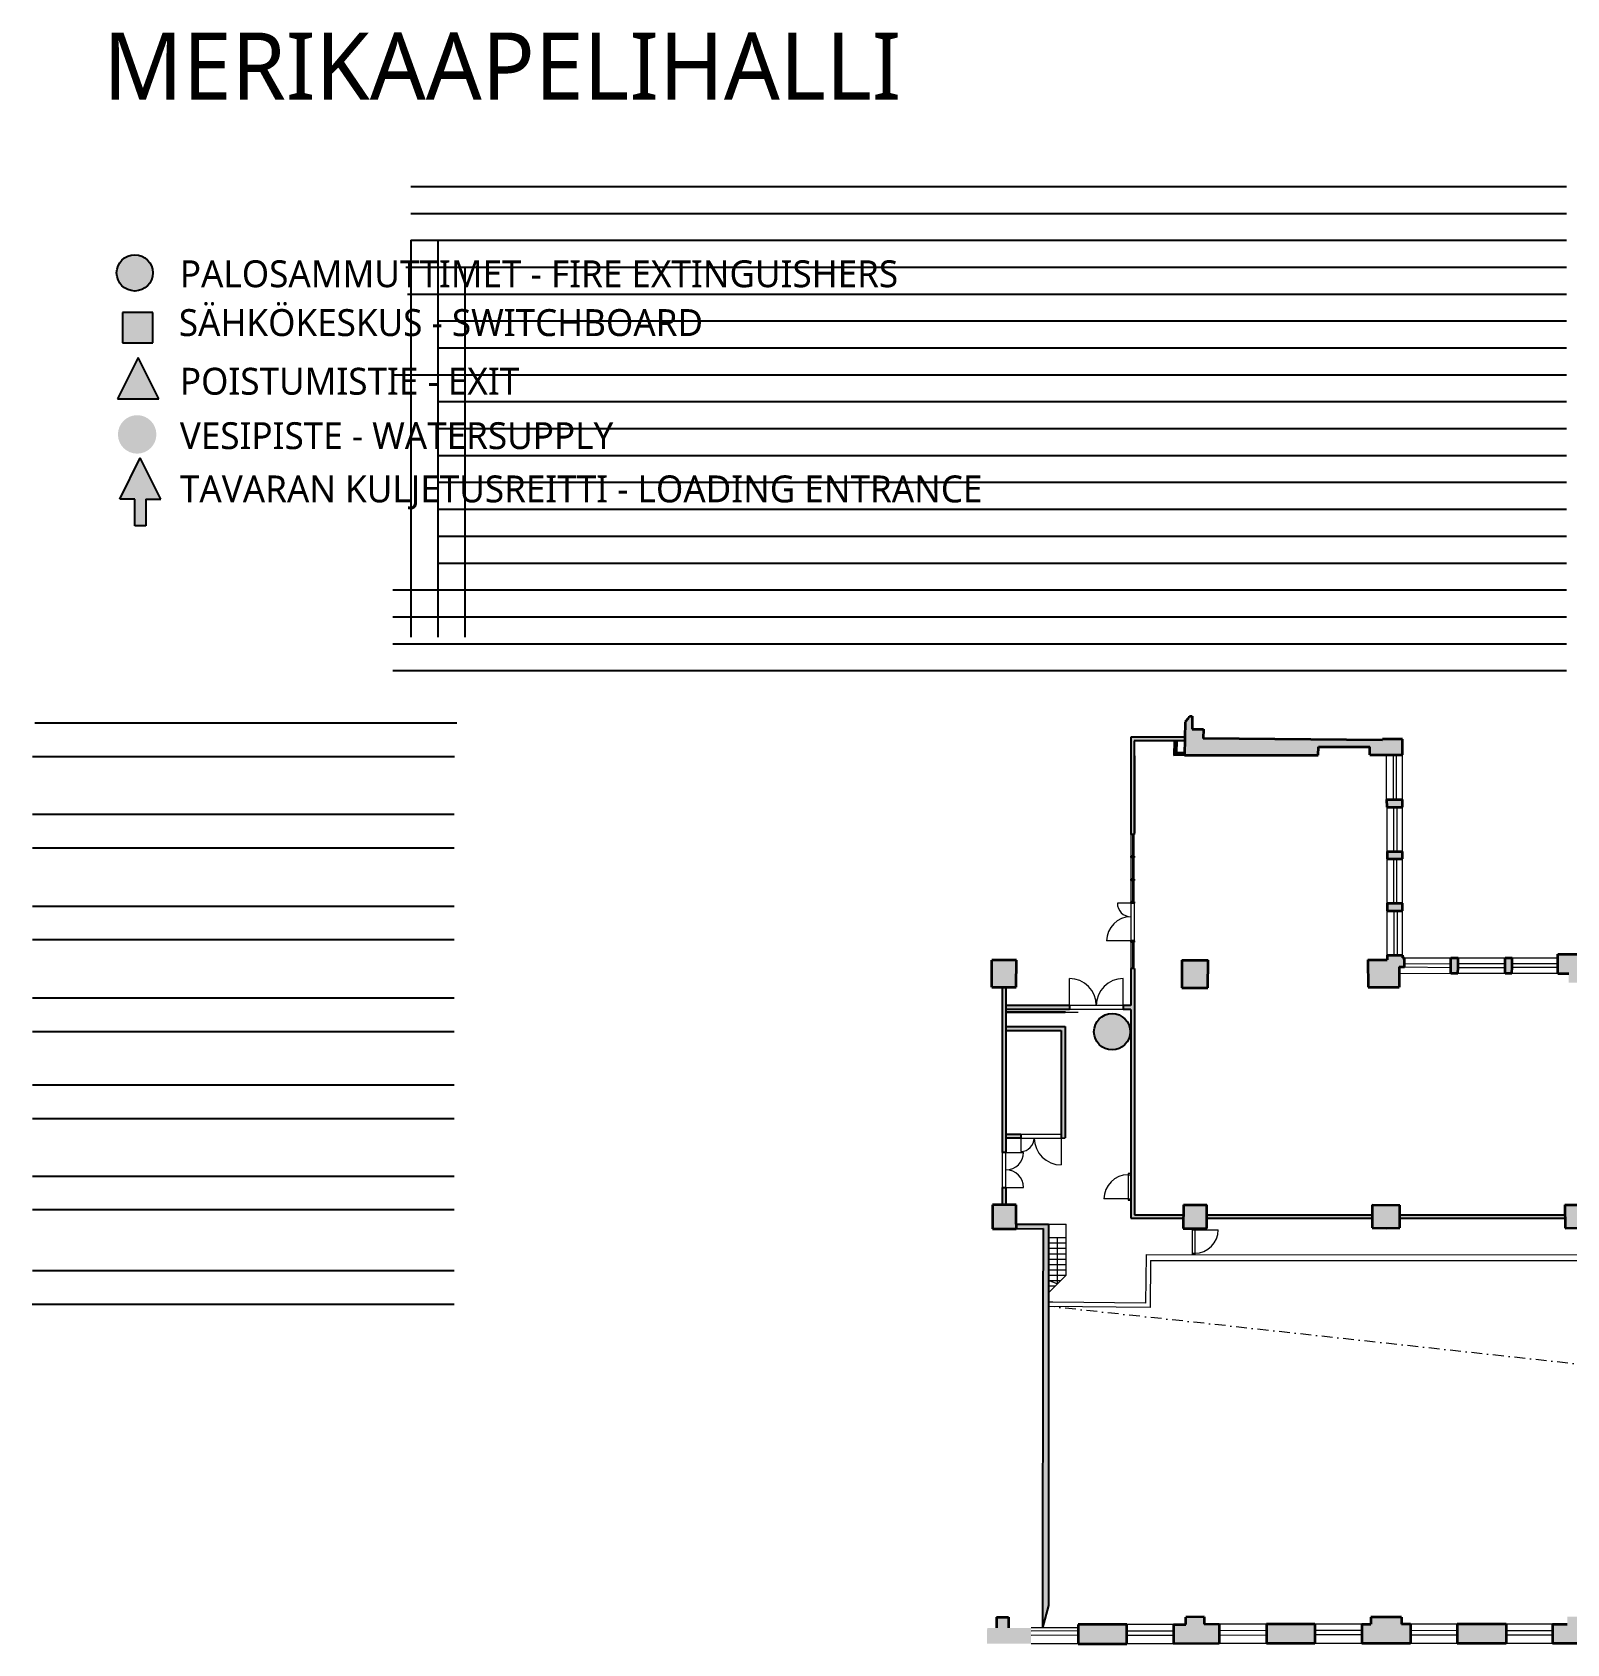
# Model space of a CAD drawing. Header units: millimetres. Extents: x -2569 to 735611, y -420503 to 265310.
# Drawn here: x -2569 to 54480, y 58402 to 118330 of the extents above; entities that cross this region are included whole.
import ezdxf

# ---------------------------------------------------------------- set-up
doc = ezdxf.new("R2010")
doc.units = ezdxf.units.MM
doc.linetypes.add('DASHDOT', pattern=[10, 5, -2.5, 0, -2.5])
doc.layers.add('00 APUVIIVA No plot', color=6, linetype='Continuous', plot=False)
doc.layers.add('03 Apuviiva', color=6, linetype='Continuous', plot=False)
for name, color, linetype, lineweight in [('02 dashed', 7, 'DASHDOT', 13), ('02 IKKUNAT', 130, 'Continuous', 13), ('02 KANTAVA', 24, 'Continuous', 35), ('02 KANTAVA _väri', 2, 'Continuous', 35), ('02 OVET', 5, 'Continuous', 13), ('02 RAPUT_HISSI', 1, 'Continuous', 5), ('02 SEINALINJA', 151, 'Continuous', 13), ('02 VÄLISEINÄ', 21, 'Continuous', 25), ('02 VÄLISEINÄ _väri', 21, 'Continuous', 25), ('08 vesipiste', 4, 'Continuous', 9)]:
    doc.layers.add(name, color=color, linetype=linetype, lineweight=lineweight)
doc.layers.add('02 SIJAINTI', color=7, linetype='Continuous', lineweight=20, true_color=0xe81748)
for name, color, linetype in [('05 palosammuttimet', 240, 'Continuous'), ('05 Poistumistie', 72, 'Continuous'), ('06 sähkökeskus', 152, 'Continuous'), ('07 tavarat', 40, 'Continuous')]:
    doc.layers.add(name, color=color, linetype=linetype)
doc.styles.get("Standard").update_dxf_attribs({"font": ''})
doc.styles.get('Standard').set_extended_font_data('Roboto')

# ---------------------------------------------------------------- blocks, each defined once
blk = doc.blocks.new('D1-1000')
at = {"layer": '02 OVET', "ltscale": 30}
for p, q in [((50, 100), (50, 1000)), ((50, 100), (50, 0)), ((950, 100), (950, 0))]:
    blk.add_line(p, q, dxfattribs=at)
blk.add_lwpolyline([(0, 0), (1000, 0), (1000, 100), (0, 100)], close=True, dxfattribs=at)
blk.add_arc((50, 100), 900, 0, 90, dxfattribs=at)
blk = doc.blocks.new('palosammutin')
at = {"layer": '05 palosammuttimet'}
blk.add_hatch(color=256, dxfattribs=at).paths.add_polyline_path([(675, 0, 1), (-675, 0, 1)])
blk.add_circle((0, 0), 675, dxfattribs=at)
blk = doc.blocks.new('Sähkökekus')
at = {"layer": '06 sähkökeskus'}
blk.add_hatch(color=256, dxfattribs=at).paths.add_polyline_path([(-562.5, 1125), (-562.5, 0), (562.5, 0), (562.5, 1125)])
for p, q in [((562.5, 1125), (-562.5, 1125)), ((-562.5, 1125), (-562.5, 0)), ((562.5, 0), (562.5, 1125)), ((-562.5, 0), (562.5, 0))]:
    blk.add_line(p, q, dxfattribs=at)
blk = doc.blocks.new('Poistumistie')
at = {"layer": '05 Poistumistie'}
blk.add_hatch(color=256, dxfattribs=at).paths.add_polyline_path([(-768, 0), (768, 0), (0, 1535)])
for p, q in [((0, 1535), (-768, 0)), ((768, 0), (0, 1535)), ((-768, 0), (768, 0))]:
    blk.add_line(p, q, dxfattribs=at)
blk = doc.blocks.new('Vesipiste')
at = {"layer": '08 vesipiste'}
blk.add_hatch(color=256, dxfattribs=at).paths.add_polyline_path([(-741, -12, 1), (689, -12, 1)])
blk = doc.blocks.new('Tavarat')
at = {"layer": '07 tavarat'}
blk.add_hatch(color=256, dxfattribs=at).paths.add_polyline_path([(0, 2535), (-768, 1000), (-200, 1000), (-200, 0), (200, 0), (200, 1000), (768, 1000)])
for p, q in [((-768, 1000), (0, 2535)), ((768, 1000), (0, 2535)), ((-200, 1000), (-768, 1000)), ((-200, 0), (-200, 1000)), ((200, 1000), (200, 0)), ((200, 1000), (768, 1000)), ((200, 0), (-200, 0))]:
    blk.add_line(p, q, dxfattribs=at)

msp = doc.modelspace()

# ---------------------------------------------------------------- hatches: boundary and pattern name
at = {"layer": '02 KANTAVA _väri'}
for points in [[(40966, 92068), (40971, 92407), (40551, 92412), (40559, 92892), (40449, 92892), (40449, 92852), (40409, 92852), (40409, 92812), (40292, 92685), (40292, 92569), (40272, 91441), (43102, 91447), (43232, 91447), (45240, 91452), (45244, 91756), (47164, 91756), (47164, 91456), (48024, 91458), (48367, 91458), (48367, 92038), (47635, 92038), (47635, 91998)], [(53950, 59131), (54494, 59131), (54498, 59406), (55196, 59407), (55192, 59119), (55767, 59118), (55767, 58410), (53950, 58410)], [(36310, 58403), (38120, 58404), (38120, 59117), (36310, 59118), (36310, 58403)], [(45117, 59135), (43312, 59134), (43312, 58407), (45117, 58408)], [(52224, 59129), (52224, 58409), (50406, 58409), (50406, 59133)]]:
    msp.add_hatch(color=256, dxfattribs=at).paths.add_polyline_path(points)
h = msp.add_hatch(color=256, dxfattribs=at)
h.paths.add_polyline_path([(48369, 89796), (47775, 89796), (47791, 89513), (48040, 89518), (48369, 89518)])
h.paths.add_polyline_path([(48370, 87594), (48370, 87870), (47803, 87870), (47804, 87593), (48037, 87594)])
h.paths.add_polyline_path([(48051, 85662), (48371, 85662), (48371, 85940), (47802, 85940), (47797, 85661)])
h = msp.add_hatch(color=256, dxfattribs=at)
h.paths.add_polyline_path([(34015, 83822), (33107, 83823), (33099, 82810), (34008, 82809)])
h.paths.add_polyline_path([(41145, 83816), (40171, 83815), (40169, 83312, -0.412708), (40176, 83305, -0.026019), (40167, 83040), (40166, 82794), (41139, 82795)])
h.paths.add_polyline_path([(41099, 74717), (40223, 74717), (40215, 73843), (41092, 73842)])
h.paths.add_polyline_path([(34009, 74714), (33123, 74722), (33123, 73999), (33123, 73832), (34014, 73833), (34014, 74000)])
h.paths.add_polyline_path([(48275, 74710), (47244, 74720), (47246, 73861), (47763, 73856), (48277, 73870)])
h.paths.add_polyline_path([(48252, 83568), (48451, 83565), (48451, 83899), (48371, 83899), (48371, 84006), (47796, 84006), (47796, 83830), (47082, 83830), (47095, 82818), (48220, 82808), (48252, 82808)])
h = msp.add_hatch(color=256, dxfattribs=at)
h.paths.add_polyline_path([(50447, 83551), (50447, 83905), (50171, 83905), (50171, 83334), (50436, 83335)])
h.paths.add_polyline_path([(52444, 83557), (52444, 83906), (52186, 83906), (52186, 83335), (52436, 83344)])
h.paths.add_polyline_path([(54553, 83331), (54553, 82985), (55154, 82994), (55169, 83327), (55524, 83332), (55524, 83565), (55552, 83907), (55552, 84047), (54146, 84047), (54146, 83907), (54153, 83333)])
h.paths.add_polyline_path([(54410, 74723), (54424, 73861), (55277, 73867), (55264, 74728)])
h.paths.add_polyline_path([(62387, 74731), (61515, 74727), (61507, 73866), (62379, 73862)])
h.paths.add_polyline_path([(69484, 74752), (68621, 74753), (68608, 73883), (69470, 73880)])
h.paths.add_polyline_path([(69357, 83333), (69714, 83326), (69736, 83913), (69736, 84045), (68352, 84051), (68352, 83912), (68378, 83336), (68743, 83335), (68743, 82993), (69351, 82983)])
h.paths.add_polyline_path([(71728, 83914), (71455, 83914), (71455, 83572), (71458, 83338), (71728, 83334)])
h.paths.add_polyline_path([(66645, 83912), (66367, 83912), (66367, 83340), (66639, 83336), (66645, 83576)])
h.paths.add_polyline_path([(64637, 83911), (64366, 83911), (64366, 83331), (64636, 83331), (64637, 83565)])
h.paths.add_polyline_path([(62267, 83324), (62618, 83341), (62626, 83564), (62654, 83910), (62654, 84044), (61247, 84045), (61247, 83909), (61257, 83326), (61660, 83325), (61660, 82984), (62264, 82988)])
h.paths.add_polyline_path([(59536, 83566), (59536, 83909), (59261, 83909), (59261, 83333), (59526, 83336)])
h.paths.add_polyline_path([(57535, 83908), (57269, 83908), (57269, 83334), (57534, 83340), (57535, 83567)])
h = msp.add_hatch(color=256, dxfattribs=at)
h.dxf.hatch_style = 1
h.paths.add_polyline_path([(34562, 58994), (33726, 58994), (33726, 59394), (33276, 59394), (33276, 58994), (32939, 58994), (32923, 58863), (32923, 58402), (34562, 58403)])
h = msp.add_hatch(color=256, dxfattribs=at)
h.paths.add_polyline_path([(69961, 58412), (69961, 59126), (69370, 59126), (69381, 59403), (68688, 59411), (68693, 59142), (68161, 59133), (68161, 58412)])
h.paths.add_polyline_path([(64609, 59130), (64609, 58411), (66417, 58411), (66417, 59133)])
h.paths.add_polyline_path([(62866, 58411), (62866, 59131), (62285, 59132), (62285, 59413), (61595, 59401), (61599, 59134), (61069, 59132), (61069, 58411)])
h.paths.add_polyline_path([(48667, 59131), (48335, 59135), (48332, 59394), (47761, 59390), (47192, 59389), (47192, 59135), (46867, 59135), (46867, 58408), (47768, 58409), (48667, 58409)])
h.paths.add_polyline_path([(41555, 58406), (41555, 59120), (41004, 59137), (40996, 59400), (40320, 59397), (40323, 59118), (39860, 59118), (39860, 58405)])
h.paths.add_polyline_path([(77072, 58413), (77072, 59107), (76507, 59109), (76490, 59375), (75807, 59366), (75794, 59130), (75251, 59123), (75251, 58413)])
h.paths.add_polyline_path([(83232, 58414), (84151, 58414), (84151, 59099), (83809, 59105), (83813, 59378), (82682, 59364), (82682, 59118), (82385, 59105), (82385, 58414)])
at = {"layer": '02 VÄLISEINÄ _väri'}
for points in [[(40279, 92115), (38273, 92115), (38273, 88490), (38403, 88490), (38403, 91985), (40279, 91985)], [(40274, 91541), (39973, 91540), (39980, 91985), (39880, 91985), (39872, 91440), (40272, 91441)], [(33632, 82815), (33502, 82815), (33502, 76673), (33632, 76673)]]:
    msp.add_hatch(color=256, dxfattribs=at).paths.add_polyline_path(points)
h = msp.add_hatch(color=256, dxfattribs=at)
h.dxf.hatch_style = 1
h.paths.add_polyline_path([(38403, 87690), (38273, 87690), (38273, 87640), (38403, 87640)])
h = msp.add_hatch(color=256, dxfattribs=at)
h.dxf.hatch_style = 1
h.paths.add_polyline_path([(38403, 86840), (38273, 86840), (38273, 86790), (38403, 86790)])
h = msp.add_hatch(color=256, dxfattribs=at)
h.dxf.hatch_style = 1
h.paths.add_polyline_path([(38403, 85990), (38273, 85990), (38273, 85940), (38403, 85940)])
h = msp.add_hatch(color=256, dxfattribs=at)
h.dxf.hatch_style = 1
h.paths.add_polyline_path([(38403, 84540), (38273, 84540), (38273, 84490), (38403, 84490)])
h = msp.add_hatch(dxfattribs=at)
h.set_pattern_fill('ANGLE', color=256)
h.set_pattern_definition([(0, (0, 0), (0, 6.985), [5.08, -1.905]), (90, (0, 0), (-6.985, 4e-16), [5.08, -1.905])])
h.paths.add_polyline_path([(40222, 74351), (38404, 74351), (38404, 83518), (38274, 83518), (38274, 82140), (37988, 82140), (37988, 81990), (38274, 81990), (38274, 74233), (40221, 74233)])
h = msp.add_hatch(color=256, dxfattribs=at)
h.dxf.hatch_style = 1
h.paths.add_polyline_path([(38404, 83518), (38274, 83518), (38274, 82140), (37988, 82140), (37988, 81990), (38274, 81990), (38274, 76229), (38404, 76376)])
h = msp.add_hatch(color=256, dxfattribs=at)
h.paths.add_polyline_path([(33632, 81357), (33632, 81207), (35682, 81209), (35682, 77209), (35832, 77210), (35832, 81360)])
h.paths.add_polyline_path([(33632, 82140), (33632, 81990), (35988, 81990), (35988, 82140)])
h.paths.add_polyline_path([(33632, 75374), (33502, 75374), (33502, 75374), (33502, 74724), (33632, 74723)])
h.paths.add_polyline_path([(34182, 77209), (34182, 77358), (33632, 77357), (33632, 77209)])
h = msp.add_hatch(color=256, dxfattribs=at)
h.dxf.hatch_style = 1
h.paths.add_polyline_path([(47246, 74351), (41098, 74351), (41097, 74233), (47247, 74233)])
h = msp.add_hatch(color=256, dxfattribs=at)
h.dxf.hatch_style = 1
h.paths.add_polyline_path([(54413, 74351), (48277, 74351), (48278, 74233), (52564, 74233), (54413, 74233)])
h = msp.add_hatch(color=256, dxfattribs=at)
h.dxf.hatch_style = 1
h.paths.add_polyline_path([(35213, 73975), (35213, 74007), (34015, 74006), (34015, 73838), (35015, 73839), (34998, 70700), (34986, 59564), (34985, 58994), (35208, 59825)])
at = {"layer": '05 palosammuttimet'}
msp.add_hatch(color=256, dxfattribs=at).paths.add_polyline_path([(38253, 81162, 1), (36903, 81162, 1)])

# ---------------------------------------------------------------- linework, layer by layer
at = {"layer": '00 APUVIIVA No plot'}
for p, q in [((11510, 112592), (54465, 112592)), ((11510, 111592), (54465, 111592)), ((11510, 110592), (54465, 110592)), ((11510, 110592), (11510, 95832)), ((12510, 110592), (12510, 95832)), ((11321, 109592), (54465, 109592)), ((13510, 109592), (13510, 95832)), ((11385, 108592), (54465, 108592)), ((12510, 107592), (54465, 107592)), ((12510, 106592), (54465, 106592)), ((10856, 105592), (54465, 105592)), ((12510, 105592), (54465, 105592)), ((12510, 104592), (54465, 104592)), ((12510, 104592), (54465, 104592)), ((12510, 103592), (54465, 103592)), ((12510, 102592), (54465, 102592)), ((12510, 101592), (54465, 101592)), ((12510, 100592), (54465, 100592)), ((12510, 99592), (54465, 99592)), ((12510, 98592), (54465, 98592)), ((10835, 97592), (54465, 97592)), ((10835, 96592), (54465, 96592)), ((10835, 95592), (54465, 95592)), ((10835, 94592), (54465, 94592))]:
    msp.add_line(p, q, dxfattribs=at)
at = {"layer": '02 dashed', "ltscale": 80}
msp.add_line((139626, 59549), (35212, 70950), dxfattribs=at)
at = {"layer": '02 IKKUNAT'}
for p, q in [((48024, 91458), (48024, 89796)), ((48154, 89796), (48154, 91458)), ((48040, 89518), (48040, 87870)), ((48170, 87870), (48170, 89518)), ((38338, 88490), (38338, 87690)), ((38338, 87640), (38338, 86840)), ((48037, 87594), (48037, 85940)), ((48167, 85940), (48167, 87594)), ((38338, 86790), (38338, 85990)), ((48051, 85662), (48051, 84011)), ((48181, 84011), (48181, 85662)), ((38338, 84490), (38338, 83518)), ((48453, 83700), (50171, 83684)), ((48453, 83570), (50171, 83554)), ((52186, 83681), (50447, 83681)), ((50447, 83551), (52186, 83551)), ((54149, 83687), (52444, 83687)), ((52444, 83557), (54150, 83557)), ((34563, 58888), (36311, 58898)), ((34563, 58888), (36311, 58898)), ((34563, 58888), (36311, 58898)), ((34564, 58888), (36312, 58898)), ((34564, 58888), (36312, 58898)), ((34564, 58888), (36312, 58898)), ((34564, 58888), (36312, 58898)), ((34564, 58888), (36312, 58898)), ((34564, 58888), (36312, 58898)), ((34564, 58888), (36312, 58898)), ((34564, 58888), (36312, 58898)), ((34564, 58888), (36312, 58898)), ((34564, 58888), (36312, 58898)), ((34564, 58888), (36312, 58898)), ((34564, 58888), (36312, 58898)), ((34564, 58888), (36312, 58898)), ((34564, 58723), (36312, 58733)), ((34564, 58723), (36312, 58733)), ((34564, 58723), (36312, 58733)), ((34565, 58723), (36313, 58733)), ((34565, 58723), (36313, 58733)), ((34565, 58723), (36313, 58733)), ((34565, 58723), (36313, 58733)), ((34565, 58723), (36313, 58733)), ((34565, 58723), (36313, 58733)), ((34565, 58723), (36313, 58733)), ((34565, 58723), (36313, 58733)), ((34565, 58723), (36313, 58733)), ((34565, 58723), (36313, 58733)), ((34565, 58723), (36313, 58733)), ((34565, 58723), (36313, 58733)), ((34565, 58723), (36313, 58733)), ((38120, 58888), (39860, 58888)), ((38120, 58888), (39860, 58888)), ((38120, 58888), (39860, 58888)), ((38120, 58888), (39860, 58888)), ((38120, 58888), (39860, 58888)), ((38120, 58888), (39860, 58888)), ((38120, 58888), (39860, 58888)), ((38120, 58888), (39860, 58888)), ((38120, 58888), (39860, 58888)), ((38120, 58888), (39860, 58888)), ((38120, 58888), (39860, 58888)), ((38120, 58888), (39860, 58888)), ((38120, 58888), (39860, 58888)), ((38120, 58888), (39860, 58888)), ((38120, 58888), (39860, 58888)), ((38120, 58888), (39860, 58888)), ((41557, 58890), (43315, 58904)), ((41557, 58890), (43315, 58904)), ((41557, 58890), (43315, 58904)), ((41557, 58890), (43315, 58904)), ((41557, 58890), (43315, 58904)), ((41557, 58890), (43315, 58904)), ((41557, 58890), (43315, 58904)), ((41557, 58890), (43315, 58904)), ((41557, 58890), (43315, 58904)), ((41557, 58890), (43315, 58904)), ((41557, 58890), (43315, 58904)), ((41557, 58890), (43315, 58904)), ((41557, 58890), (43314, 58904)), ((41557, 58890), (43314, 58904)), ((41557, 58890), (43314, 58904)), ((41557, 58890), (43315, 58904)), ((41558, 58725), (43315, 58739)), ((41558, 58725), (43315, 58739)), ((41558, 58725), (43315, 58739)), ((41559, 58725), (43316, 58739)), ((41559, 58725), (43316, 58739)), ((41559, 58725), (43316, 58739)), ((41559, 58725), (43316, 58739)), ((41559, 58725), (43316, 58739)), ((41559, 58725), (43316, 58739)), ((41559, 58725), (43316, 58739)), ((41559, 58725), (43316, 58739)), ((41559, 58725), (43316, 58739)), ((41559, 58725), (43316, 58739)), ((41559, 58725), (43316, 58739)), ((41559, 58725), (43316, 58739)), ((41559, 58725), (43316, 58739)), ((45117, 58906), (46867, 58906)), ((45117, 58906), (46867, 58906)), ((45117, 58906), (46867, 58906)), ((45117, 58741), (46867, 58741)), ((45117, 58741), (46867, 58741)), ((45117, 58741), (46867, 58741)), ((45118, 58906), (46868, 58906)), ((45118, 58906), (46868, 58906)), ((45118, 58906), (46868, 58906)), ((45118, 58906), (46868, 58906)), ((45118, 58906), (46868, 58906)), ((45118, 58906), (46868, 58906)), ((45118, 58906), (46868, 58906)), ((45118, 58906), (46868, 58906)), ((45118, 58906), (46868, 58906)), ((45118, 58906), (46868, 58906)), ((45118, 58906), (46868, 58906)), ((45118, 58906), (46868, 58906)), ((45118, 58906), (46868, 58906)), ((45118, 58741), (46868, 58741)), ((45118, 58741), (46868, 58741)), ((45118, 58741), (46868, 58741)), ((45118, 58741), (46868, 58741)), ((45118, 58741), (46868, 58741)), ((45118, 58741), (46868, 58741)), ((45118, 58741), (46868, 58741)), ((45118, 58741), (46868, 58741)), ((45118, 58741), (46868, 58741)), ((45118, 58741), (46868, 58741)), ((45118, 58741), (46868, 58741)), ((45118, 58741), (46868, 58741)), ((45118, 58741), (46868, 58741)), ((48668, 58901), (50407, 58903)), ((48668, 58901), (50407, 58903)), ((48668, 58901), (50407, 58903)), ((48668, 58901), (50407, 58903)), ((48668, 58901), (50407, 58903)), ((48668, 58901), (50407, 58903)), ((48668, 58901), (50407, 58903)), ((48668, 58901), (50407, 58903)), ((48668, 58901), (50407, 58903)), ((48668, 58901), (50407, 58903)), ((48668, 58901), (50407, 58903)), ((48668, 58901), (50407, 58903)), ((48668, 58901), (50406, 58903)), ((48668, 58901), (50406, 58903)), ((48668, 58901), (50406, 58903)), ((48668, 58901), (50407, 58903)), ((48668, 58736), (50406, 58738)), ((48668, 58736), (50406, 58738)), ((48668, 58736), (50406, 58738)), ((48669, 58736), (50407, 58738)), ((48669, 58736), (50407, 58738)), ((48669, 58736), (50407, 58738)), ((48669, 58736), (50407, 58738)), ((48669, 58736), (50407, 58738)), ((48669, 58736), (50407, 58738)), ((48669, 58736), (50407, 58738)), ((48669, 58736), (50407, 58738)), ((48669, 58736), (50407, 58738)), ((48669, 58736), (50407, 58738)), ((48669, 58736), (50407, 58738)), ((48669, 58736), (50407, 58738)), ((48669, 58736), (50407, 58738)), ((52224, 58899), (53951, 58901)), ((52224, 58899), (53951, 58901)), ((52224, 58899), (53951, 58901)), ((52224, 58899), (53951, 58901)), ((52224, 58899), (53951, 58901)), ((52224, 58899), (53951, 58901)), ((52224, 58899), (53951, 58901)), ((52224, 58899), (53951, 58901)), ((52224, 58899), (53951, 58901)), ((52224, 58899), (53951, 58901)), ((52224, 58899), (53951, 58901)), ((52224, 58899), (53951, 58901)), ((52224, 58899), (53950, 58901)), ((52224, 58899), (53950, 58901)), ((52224, 58899), (53950, 58901)), ((52224, 58899), (53951, 58901)), ((52224, 58734), (53950, 58736)), ((52224, 58734), (53950, 58736)), ((52224, 58734), (53950, 58736)), ((52225, 58734), (53951, 58736)), ((52225, 58734), (53951, 58736)), ((52225, 58734), (53951, 58736)), ((52225, 58734), (53951, 58736)), ((52225, 58734), (53951, 58736)), ((52225, 58734), (53951, 58736)), ((52225, 58734), (53951, 58736)), ((52225, 58734), (53951, 58736)), ((52225, 58734), (53951, 58736)), ((52225, 58734), (53951, 58736)), ((52225, 58734), (53951, 58736)), ((52225, 58734), (53951, 58736)), ((52225, 58734), (53951, 58736)), ((38120, 58723), (39860, 58723)), ((38120, 58723), (39860, 58723)), ((38120, 58723), (39860, 58723)), ((38120, 58723), (39860, 58723)), ((38120, 58723), (39860, 58723)), ((38120, 58723), (39860, 58723)), ((38120, 58723), (39860, 58723)), ((38120, 58723), (39860, 58723)), ((38120, 58723), (39860, 58723)), ((38120, 58723), (39860, 58723)), ((38120, 58723), (39860, 58723)), ((38120, 58723), (39860, 58723)), ((38120, 58723), (39860, 58723)), ((38120, 58723), (39860, 58723)), ((38120, 58723), (39860, 58723))]:
    msp.add_line(p, q, dxfattribs=at)
at = {"layer": '02 KANTAVA'}
for p, q in [((40449, 92852), (40449, 92892)), ((40449, 92892), (40559, 92892)), ((40449, 92852), (40449, 92892)), ((40449, 92892), (40559, 92892)), ((40559, 92892), (40551, 92412)), ((40559, 92892), (40552, 92412)), ((40292, 92685), (40272, 91441)), ((40409, 92812), (40292, 92685)), ((40449, 92852), (40409, 92852)), ((40409, 92852), (40409, 92812)), ((40551, 92412), (40971, 92407)), ((40552, 92412), (40972, 92408)), ((40972, 92408), (40966, 92068)), ((40971, 92407), (40966, 92068)), ((40279, 92115), (40279, 91985)), ((47635, 91998), (40966, 92068)), ((45240, 91452), (45244, 91756)), ((45244, 91756), (47164, 91756)), ((47164, 91456), (47164, 91756)), ((48367, 92038), (47635, 92038)), ((47635, 92038), (47635, 91998)), ((48367, 91458), (48367, 92038)), ((40272, 91441), (45240, 91452)), ((47164, 91456), (48024, 91458)), ((48024, 91458), (48367, 91458)), ((47775, 89796), (48369, 89796)), ((47775, 89796), (47791, 89513)), ((47791, 89513), (48040, 89518)), ((48040, 89518), (48369, 89518)), ((48369, 89518), (48369, 89796)), ((47803, 87870), (48370, 87870)), ((47803, 87870), (47804, 87593)), ((47804, 87593), (48037, 87594)), ((48037, 87594), (48370, 87594)), ((48370, 87594), (48370, 87870)), ((47802, 85940), (47797, 85661)), ((47802, 85940), (48371, 85940)), ((48371, 85662), (48371, 85940)), ((47797, 85661), (48051, 85662)), ((48051, 85662), (48371, 85662)), ((47798, 84011), (48373, 84011)), ((47798, 84011), (47798, 83835)), ((48373, 84011), (48373, 83904)), ((48373, 83904), (48453, 83904)), ((48453, 83570), (48453, 83904)), ((50171, 83905), (50447, 83905)), ((50171, 83334), (50171, 83905)), ((50447, 83551), (50447, 83905)), ((52186, 83906), (52444, 83906)), ((52186, 83335), (52186, 83906)), ((52444, 83557), (52444, 83906)), ((54146, 83907), (54146, 84047)), ((54146, 84047), (55552, 84047)), ((54153, 83333), (54146, 83907)), ((33101, 82815), (33109, 83828)), ((34017, 83827), (33109, 83828)), ((34009, 82814), (34017, 83827)), ((40173, 83820), (40168, 82799)), ((40173, 83820), (41146, 83822)), ((41141, 82800), (41146, 83822)), ((47083, 83835), (47097, 82823)), ((47083, 83835), (47798, 83835)), ((47083, 83835), (47097, 82823)), ((48254, 83573), (48453, 83570)), ((48254, 83573), (48254, 82813)), ((50171, 83334), (50436, 83335)), ((50436, 83335), (50447, 83551)), ((52186, 83335), (52436, 83344)), ((52436, 83344), (52444, 83557)), ((54153, 83333), (54553, 83331)), ((33101, 82815), (34009, 82814)), ((40168, 82799), (41141, 82800)), ((47097, 82823), (48222, 82813)), ((47097, 82823), (48222, 82813)), ((48222, 82813), (48254, 82813)), ((33125, 74727), (33125, 74004)), ((34011, 74720), (33125, 74727)), ((34015, 74006), (34011, 74720)), ((40225, 74722), (40217, 73848)), ((40225, 74722), (41101, 74722)), ((41093, 73848), (41101, 74722)), ((47246, 74725), (48277, 74715)), ((47246, 74725), (47247, 73866)), ((48278, 73875), (48277, 74715)), ((54410, 74723), (55264, 74728)), ((54410, 74723), (54424, 73861)), ((33125, 74004), (33125, 73837)), ((33125, 73837), (34015, 73838)), ((34015, 74006), (34015, 73838)), ((40217, 73848), (41093, 73848)), ((47247, 73866), (47765, 73861)), ((47765, 73861), (48278, 73875)), ((54424, 73861), (55277, 73867)), ((33276, 59394), (33276, 58994)), ((33276, 59394), (33726, 59394)), ((33726, 59394), (33726, 58994)), ((40996, 59400), (40320, 59397)), ((40323, 59118), (40320, 59397)), ((40996, 59400), (41004, 59137)), ((47761, 59390), (47192, 59389)), ((47192, 59389), (47192, 59135)), ((48332, 59394), (47761, 59390)), ((48332, 59394), (48335, 59135)), ((36310, 59118), (36310, 58403)), ((38120, 59117), (36310, 59118)), ((36310, 59118), (36310, 58403)), ((38120, 58404), (38120, 59117)), ((39860, 59118), (40323, 59118)), ((39860, 59118), (39860, 58405)), ((41555, 59120), (41004, 59137)), ((41555, 59120), (41555, 58406)), ((45117, 59135), (43312, 59134)), ((43312, 59134), (43312, 58407)), ((45117, 59135), (45117, 58408)), ((46867, 59135), (46867, 58408)), ((46867, 59135), (47192, 59135)), ((48667, 59131), (48335, 59135)), ((48667, 59131), (48667, 58409)), ((52224, 59129), (50406, 59133)), ((50406, 59133), (50406, 58409)), ((52224, 59129), (52224, 58409)), ((53950, 59131), (54494, 59131)), ((53950, 59131), (53950, 58410)), ((36310, 58403), (38120, 58404)), ((36310, 58403), (36310, 58403)), ((36310, 58403), (36310, 58403)), ((41555, 58406), (39860, 58405)), ((45117, 58408), (43312, 58407)), ((47768, 58409), (46867, 58408)), ((48667, 58409), (47768, 58409)), ((52224, 58409), (50406, 58409)), ((55767, 58410), (53950, 58410))]:
    msp.add_line(p, q, dxfattribs=at)
at = {"layer": '02 OVET'}
for p, q in [((38273, 85940), (37773, 85940)), ((38273, 85940), (38273, 84540)), ((38403, 85940), (38403, 84540)), ((38273, 84540), (37373, 84540)), ((35988, 82140), (35988, 83140)), ((37988, 82140), (37988, 83140)), ((37988, 82140), (35988, 82140)), ((33627, 81910), (35827, 81910)), ((33627, 81860), (33627, 81910)), ((35827, 81860), (33627, 81860)), ((35827, 81910), (35827, 81860)), ((37988, 81990), (35988, 81990)), ((34182, 77358), (35682, 77358)), ((34182, 77209), (35682, 77209)), ((34182, 77209), (34182, 76709)), ((35682, 77209), (35682, 76209)), ((33502, 75374), (33502, 76673)), ((33632, 75374), (33632, 76673)), ((33632, 76673), (34282, 76673)), ((33632, 75374), (34282, 75374)), ((40555, 73848), (40555, 72873)), ((40555, 73848), (40555, 72877)), ((40555, 73848), (40652, 73848)), ((40555, 73799), (40652, 73799)), ((40652, 73848), (40652, 72877)), ((40652, 73799), (41525, 73799)), ((40555, 72926), (40652, 72926)), ((40555, 72877), (40652, 72877)), ((40555, 72655), (40555, 72655)), ((40555, 72655), (40555, 72655))]:
    msp.add_line(p, q, dxfattribs=at)
at = {"layer": '02 OVET', "ltscale": 50}
msp.add_line((35827, 81885), (36310, 81885), dxfattribs=at)
at = {"layer": '02 OVET'}
for centre, radius, start, end in [((38273, 85940), 500, 180, 270), ((38273, 84540), 900, 90, 180), ((35988, 82140), 1000, 0, 90), ((37988, 82140), 1000, 90, 180), ((34182, 77209), 500, 270, 0), ((35682, 77209), 1000, 180, 270), ((33632, 76673), 650, 270, 0), ((33632, 75374), 650, 0, 90), ((40652, 73799), 873, 270, 0)]:
    msp.add_arc(centre, radius, start, end, dxfattribs=at)
at = {"layer": '02 RAPUT_HISSI'}
for p, q in [((35213, 74007), (35863, 74007)), ((35213, 71457), (35213, 74007)), ((35863, 72107), (35863, 74007)), ((35213, 73507), (35863, 73507)), ((35213, 73307), (35863, 73307)), ((35538, 73507), (35538, 71781)), ((35213, 73107), (35863, 73107)), ((35213, 72907), (35863, 72907)), ((35213, 72707), (35863, 72707)), ((38843, 72857), (38824, 71074)), ((38843, 72874), (62379, 72865)), ((38843, 72874), (38843, 72857)), ((38843, 72874), (38843, 72857)), ((39005, 72656), (38986, 70912)), ((39005, 72656), (62489, 72647)), ((35212, 71456), (35863, 72107)), ((35213, 72507), (35863, 72507)), ((35213, 72307), (35863, 72307)), ((35213, 72107), (35863, 72107)), ((35213, 71907), (35663, 71907)), ((35538, 71781), (35213, 71907)), ((35213, 71707), (35463, 71707)), ((35368, 71108), (35212, 71110)), ((38986, 70912), (35212, 70950)), ((38824, 71074), (35368, 71108))]:
    msp.add_line(p, q, dxfattribs=at)
at = {"layer": '02 SEINALINJA'}
for p, q in [((47775, 89796), (47774, 91458)), ((48369, 89796), (48367, 91458)), ((47803, 87870), (47802, 89518)), ((48370, 87870), (48369, 89518)), ((38273, 88490), (38273, 87690)), ((38403, 87690), (38403, 88490)), ((38273, 87640), (38273, 86840)), ((38403, 86840), (38403, 87640)), ((47805, 85939), (47804, 87593)), ((48371, 85940), (48370, 87594)), ((38273, 86790), (38273, 85990)), ((38403, 85990), (38403, 86790)), ((47798, 84011), (47797, 85661)), ((48373, 84011), (48371, 85661)), ((38273, 84490), (38273, 83518)), ((38403, 83518), (38403, 84490)), ((48453, 83904), (50171, 83905)), ((50447, 83905), (52186, 83906)), ((52444, 83906), (54146, 83907)), ((48254, 83333), (50171, 83334)), ((50447, 83334), (52186, 83335)), ((52436, 83344), (54138, 83345)), ((36310, 58995), (34562, 58994)), ((39860, 59118), (38120, 59117)), ((43312, 59134), (41555, 59133)), ((46867, 59135), (45117, 59135)), ((50406, 59133), (48667, 59132)), ((53950, 59129), (52224, 59129)), ((36310, 58403), (34562, 58403)), ((39860, 58405), (38120, 58404)), ((43312, 58407), (41555, 58406)), ((46867, 58408), (45117, 58408)), ((50406, 58409), (48667, 58409)), ((53950, 58410), (52224, 58409))]:
    msp.add_line(p, q, dxfattribs=at)
at = {"layer": '02 VÄLISEINÄ'}
for p, q in [((38273, 92115), (38273, 88540)), ((40279, 92115), (38273, 92115)), ((38403, 91985), (38403, 88540)), ((40279, 91985), (38403, 91985)), ((39880, 91985), (39872, 91440)), ((39880, 91985), (39872, 91440)), ((39980, 91985), (39973, 91540)), ((39980, 91985), (39973, 91540)), ((40279, 92115), (40279, 91985)), ((38274, 91550), (38274, 88540)), ((38404, 91420), (38404, 88540)), ((40272, 91441), (39872, 91440)), ((39973, 91540), (40272, 91541)), ((40272, 91441), (40272, 91541)), ((38273, 88540), (38273, 88490)), ((38403, 88490), (38273, 88490)), ((38403, 88490), (38273, 88490)), ((38403, 88540), (38403, 88490)), ((38403, 87690), (38273, 87690)), ((38273, 87690), (38273, 87640)), ((38403, 87640), (38273, 87640)), ((38403, 87690), (38403, 87640)), ((38403, 86840), (38273, 86840)), ((38273, 86840), (38273, 86790)), ((38403, 86790), (38273, 86790)), ((38403, 86840), (38403, 86790)), ((38403, 85990), (38273, 85990)), ((38273, 85990), (38273, 85940)), ((38403, 85940), (38273, 85940)), ((38403, 85990), (38403, 85940)), ((38403, 84540), (38273, 84540)), ((38273, 84540), (38273, 84490)), ((38403, 84540), (38403, 84490)), ((38403, 84490), (38273, 84490)), ((33502, 83828), (33632, 83828)), ((38404, 83518), (38273, 83518)), ((38274, 83518), (38274, 82140)), ((38274, 83480), (38274, 82140)), ((38404, 83518), (38404, 74351)), ((33502, 76673), (33502, 82815)), ((33502, 76673), (33502, 82815)), ((33502, 76673), (33502, 82815)), ((33502, 82815), (33632, 82815)), ((33632, 82815), (33632, 76673)), ((33632, 82815), (33632, 76673)), ((33632, 82815), (33632, 82140)), ((35988, 82140), (33632, 82140)), ((35836, 82140), (33632, 82140)), ((35988, 82140), (35988, 81990)), ((38274, 82140), (37988, 82140)), ((37988, 82140), (37988, 81990)), ((35988, 81990), (33632, 81990)), ((35836, 81990), (33632, 81990)), ((33632, 81990), (33632, 81357)), ((38274, 81990), (37988, 81990)), ((38274, 81990), (38274, 74233)), ((33632, 81357), (35832, 81360)), ((33632, 81357), (35832, 81360)), ((33632, 81207), (35682, 81209)), ((33632, 81207), (35682, 81209)), ((33632, 81207), (33632, 76673)), ((35682, 81209), (35682, 77209)), ((35682, 81209), (35682, 77209)), ((35832, 81360), (35832, 77210)), ((35832, 81360), (35832, 77210)), ((33632, 77357), (34182, 77358)), ((33632, 77357), (34182, 77358)), ((34182, 77358), (34182, 77209)), ((34182, 77358), (34182, 77209)), ((34182, 77209), (33632, 77209)), ((34182, 77209), (33632, 77209)), ((35682, 77209), (35832, 77210)), ((35682, 77209), (35832, 77210)), ((33632, 76673), (33502, 76673)), ((33632, 76673), (33502, 76673)), ((33502, 74724), (33502, 75374)), ((33502, 75374), (33632, 75374)), ((33502, 74724), (33502, 75374)), ((33502, 75374), (33632, 75374)), ((33632, 75374), (33632, 74723)), ((33632, 75374), (33632, 74723)), ((33502, 74724), (33632, 74724)), ((38404, 74351), (40222, 74351)), ((40222, 74351), (40221, 74233)), ((41098, 74351), (47246, 74351)), ((41098, 74351), (41098, 74233)), ((47246, 74351), (47246, 74233)), ((48277, 74351), (54413, 74351)), ((48277, 74351), (48278, 74233)), ((54413, 74353), (54413, 74233)), ((34015, 74006), (35213, 74007)), ((34015, 74006), (35213, 74007)), ((34015, 74006), (34016, 73838)), ((34015, 73838), (35015, 73839)), ((34015, 73838), (35015, 73839)), ((35015, 73839), (34998, 70700)), ((35015, 73839), (34998, 70700)), ((35213, 73975), (35208, 59825)), ((35213, 73975), (35208, 59825)), ((35213, 73975), (35213, 74007)), ((35213, 73975), (35213, 74007)), ((38274, 74233), (40221, 74233)), ((41097, 74233), (47247, 74233)), ((48277, 74233), (52564, 74233)), ((52410, 74233), (54414, 74233)), ((34998, 70700), (34986, 59564)), ((34998, 70700), (34986, 59564)), ((35208, 59825), (34985, 58994)), ((35208, 59825), (34985, 58994)), ((34986, 59564), (34985, 58983)), ((34986, 59564), (34985, 58983))]:
    msp.add_line(p, q, dxfattribs=at)
at = {"layer": '03 Apuviiva'}
for p, q in [((-2470, 92650), (13213, 92650)), ((-2557, 91400), (13125, 91400)), ((-2561, 89248), (13121, 89248)), ((-2561, 87997), (13121, 87997)), ((-2561, 85837), (13121, 85837)), ((-2561, 84587), (13121, 84587)), ((-2561, 82418), (13121, 82418)), ((-2561, 81167), (13121, 81167)), ((-2561, 79191), (13121, 79191)), ((-2561, 77940), (13121, 77940)), ((-2561, 75788), (13121, 75788)), ((-2561, 74554), (13121, 74554)), ((-2561, 72284), (13121, 72284)), ((-2569, 71033), (13113, 71033))]:
    msp.add_line(p, q, dxfattribs=at)
at = {"layer": '05 palosammuttimet'}
msp.add_circle((37578, 81162), 675, dxfattribs=at)

# ---------------------------------------------------------------- block references
at = {"layer": '02 OVET', "rotation": 90.00000000000001}
msp.add_blockref('D1-1000', (38274, 74894), dxfattribs=at)
at = {"layer": '05 palosammuttimet'}
msp.add_blockref('palosammutin', (1243, 109381), dxfattribs=at)
at = {"layer": '05 Poistumistie'}
msp.add_blockref('Poistumistie', (1364, 104702), dxfattribs=at)
at = {"layer": '06 sähkökeskus'}
msp.add_blockref('Sähkökekus', (1353, 106777), dxfattribs=at)
at = {"layer": '07 tavarat'}
msp.add_blockref('Tavarat', (1449, 99970), dxfattribs=at)
at = {"layer": '08 vesipiste'}
msp.add_blockref('Vesipiste', (1357, 103386), dxfattribs=at)

# ---------------------------------------------------------------- texts
at = {"layer": '02 SIJAINTI', "lineweight": 100}
msp.add_text('MERIKAAPELIHALLI', height=2500, dxfattribs=at).set_placement((72, 115819))
at = {"layer": '05 palosammuttimet', "color": 7, "insert": (2918, 109847), "char_height": 1000, "attachment_point": 1}
msp.add_mtext_dynamic_manual_height_columns('PALOSAMMUTTIMET - FIRE EXTINGUISHERS', width=37657.38, gutter_width=5000, heights=[0], dxfattribs=at)
at = {"layer": '05 Poistumistie', "color": 7, "insert": (2919, 105851), "char_height": 1000, "attachment_point": 1}
msp.add_mtext_dynamic_manual_height_columns('POISTUMISTIE - EXIT', width=16089.13, gutter_width=5000, heights=[0], dxfattribs=at)
at = {"layer": '06 sähkökeskus', "color": 7, "insert": (2881, 108032), "char_height": 1000, "attachment_point": 1}
msp.add_mtext_dynamic_manual_height_columns('SÄHKÖKESKUS - SWITCHBOARD', width=22758.71, gutter_width=5000, heights=[0], dxfattribs=at)
at = {"layer": '07 tavarat', "color": 7, "insert": (2920, 101847), "char_height": 1000, "attachment_point": 1}
msp.add_mtext_dynamic_manual_height_columns('\\pxt28;TAVARAN KULJETUSREITTI - LOADING ENTRANCE', width=40953.78, gutter_width=5000, heights=[6291], dxfattribs=at)
at = {"layer": '08 vesipiste', "color": 7, "insert": (2917, 103828), "char_height": 1000, "attachment_point": 1}
msp.add_mtext_dynamic_manual_height_columns('VESIPISTE - WATERSUPPLY', width=20828.37, gutter_width=5000, heights=[0], dxfattribs=at)

doc.saveas('drawing.dxf')
